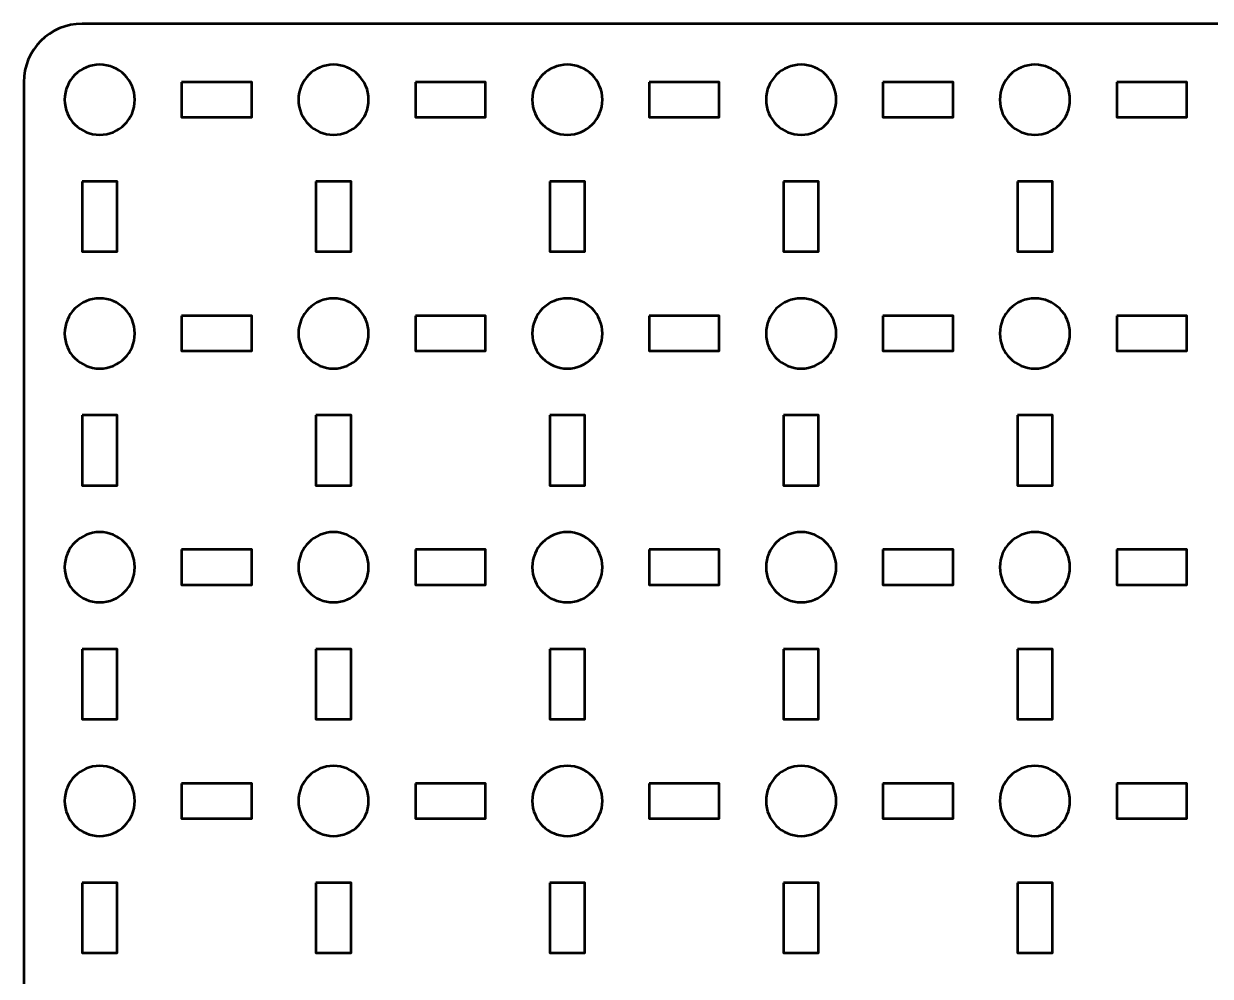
# Model space of a CAD drawing. Header units: centimetres. Extents: x -24.2 to 3.2, y -28.5 to 40.7.
# Drawn here: x -24.15 to -14, y -9.35 to -1.2 of the extents above; entities that cross this region are included whole.
import ezdxf

# ---------------------------------------------------------------- set-up
doc = ezdxf.new("R2010")
doc.units = ezdxf.units.CM
doc.header["$MEASUREMENT"] = 0
doc.layers.add('Layer 1', color=7, linetype='Continuous')

msp = doc.modelspace()

# ---------------------------------------------------------------- linework, layer by layer
at = {"layer": 'Layer 1', "lineweight": 53}
for points, knots in [([(-23.64992, -1.19999), (-23.64992, -1.19999), (2.65006, -1.19999), (2.65006, -1.19999), (2.65006, -1.19999), (2.92706, -1.19999), (3.15001, -1.42308), (3.15001, -1.70008), (3.15001, -1.70008), (3.15001, -1.70008), (3.15001, -28.00006), (3.15001, -28.00006), (3.15001, -28.00006), (3.15001, -28.27706), (2.92706, -28.50001), (2.65006, -28.50001), (2.65006, -28.50001), (2.65006, -28.50001), (-23.64992, -28.50001), (-23.64992, -28.50001), (-23.64992, -28.50001), (-23.92692, -28.50001), (-24.15001, -28.27706), (-24.15001, -28.00006), (-24.15001, -28.00006), (-24.15001, -28.00006), (-24.15001, -1.70008), (-24.15001, -1.70008), (-24.15001, -1.70008), (-24.15001, -1.42308), (-23.92692, -1.19999), (-23.64992, -1.19999)], [0, 0, 0, 0, 0.125, 0.125, 0.125, 0.125, 0.25, 0.25, 0.25, 0.25, 0.375, 0.375, 0.375, 0.375, 0.5, 0.5, 0.5, 0.5, 0.625, 0.625, 0.625, 0.625, 0.75, 0.75, 0.75, 0.75, 0.875, 0.875, 0.875, 0.875, 1, 1, 1, 1]), ([(-23.19998, -1.85002), (-23.19998, -2.01579), (-23.33421, -2.15002), (-23.49998, -2.15002), (-23.49998, -2.15002), (-23.66565, -2.15002), (-23.79999, -2.01579), (-23.79999, -1.85002), (-23.79999, -1.85002), (-23.79999, -1.68435), (-23.66565, -1.55001), (-23.49998, -1.55001), (-23.49998, -1.55001), (-23.33421, -1.55001), (-23.19998, -1.68435), (-23.19998, -1.85002)], [0, 0, 0, 0, 0.25, 0.25, 0.25, 0.25, 0.5, 0.5, 0.5, 0.5, 0.75, 0.75, 0.75, 0.75, 1, 1, 1, 1]), ([(-21.19991, -1.85002), (-21.19991, -2.01579), (-21.33428, -2.15002), (-21.49991, -2.15002), (-21.49991, -2.15002), (-21.66568, -2.15002), (-21.79991, -2.01579), (-21.79991, -1.85002), (-21.79991, -1.85002), (-21.79991, -1.68435), (-21.66568, -1.55001), (-21.49991, -1.55001), (-21.49991, -1.55001), (-21.33428, -1.55001), (-21.19991, -1.68435), (-21.19991, -1.85002)], [0, 0, 0, 0, 0.25, 0.25, 0.25, 0.25, 0.5, 0.5, 0.5, 0.5, 0.75, 0.75, 0.75, 0.75, 1, 1, 1, 1]), ([(-19.19998, -1.85002), (-19.19998, -2.01579), (-19.33431, -2.15002), (-19.49998, -2.15002), (-19.49998, -2.15002), (-19.66561, -2.15002), (-19.79998, -2.01579), (-19.79998, -1.85002), (-19.79998, -1.85002), (-19.79998, -1.68435), (-19.66561, -1.55001), (-19.49998, -1.55001), (-19.49998, -1.55001), (-19.33431, -1.55001), (-19.19998, -1.68435), (-19.19998, -1.85002)], [0, 0, 0, 0, 0.25, 0.25, 0.25, 0.25, 0.5, 0.5, 0.5, 0.5, 0.75, 0.75, 0.75, 0.75, 1, 1, 1, 1]), ([(-17.20001, -1.85002), (-17.20001, -2.01579), (-17.33424, -2.15002), (-17.50001, -2.15002), (-17.50001, -2.15002), (-17.66568, -2.15002), (-17.80001, -2.01579), (-17.80001, -1.85002), (-17.80001, -1.85002), (-17.80001, -1.68435), (-17.66568, -1.55001), (-17.50001, -1.55001), (-17.50001, -1.55001), (-17.33424, -1.55001), (-17.20001, -1.68435), (-17.20001, -1.85002)], [0, 0, 0, 0, 0.25, 0.25, 0.25, 0.25, 0.5, 0.5, 0.5, 0.5, 0.75, 0.75, 0.75, 0.75, 1, 1, 1, 1]), ([(-15.19994, -1.85002), (-15.19994, -2.01579), (-15.33431, -2.15002), (-15.49994, -2.15002), (-15.49994, -2.15002), (-15.66571, -2.15002), (-15.79994, -2.01579), (-15.79994, -1.85002), (-15.79994, -1.85002), (-15.79994, -1.68435), (-15.66571, -1.55001), (-15.49994, -1.55001), (-15.49994, -1.55001), (-15.33431, -1.55001), (-15.19994, -1.68435), (-15.19994, -1.85002)], [0, 0, 0, 0, 0.25, 0.25, 0.25, 0.25, 0.5, 0.5, 0.5, 0.5, 0.75, 0.75, 0.75, 0.75, 1, 1, 1, 1]), ([(-22.79997, -1.70008), (-22.79997, -1.70008), (-22.19996, -1.70008), (-22.19996, -1.70008), (-22.19996, -1.70008), (-22.19996, -1.70008), (-22.19996, -2.00009), (-22.19996, -2.00009), (-22.19996, -2.00009), (-22.19996, -2.00009), (-22.79997, -2.00009), (-22.79997, -2.00009), (-22.79997, -2.00009), (-22.79997, -2.00009), (-22.79997, -1.70008), (-22.79997, -1.70008)], [0, 0, 0, 0, 0.25, 0.25, 0.25, 0.25, 0.5, 0.5, 0.5, 0.5, 0.75, 0.75, 0.75, 0.75, 1, 1, 1, 1]), ([(-20.8, -1.70008), (-20.8, -1.70008), (-20.2, -1.70008), (-20.2, -1.70008), (-20.2, -1.70008), (-20.2, -1.70008), (-20.2, -2.00009), (-20.2, -2.00009), (-20.2, -2.00009), (-20.2, -2.00009), (-20.8, -2.00009), (-20.8, -2.00009), (-20.8, -2.00009), (-20.8, -2.00009), (-20.8, -1.70008), (-20.8, -1.70008)], [0, 0, 0, 0, 0.25, 0.25, 0.25, 0.25, 0.5, 0.5, 0.5, 0.5, 0.75, 0.75, 0.75, 0.75, 1, 1, 1, 1]), ([(-18.79993, -1.70008), (-18.79993, -1.70008), (-18.19992, -1.70008), (-18.19992, -1.70008), (-18.19992, -1.70008), (-18.19992, -1.70008), (-18.19992, -2.00009), (-18.19992, -2.00009), (-18.19992, -2.00009), (-18.19992, -2.00009), (-18.79993, -2.00009), (-18.79993, -2.00009), (-18.79993, -2.00009), (-18.79993, -2.00009), (-18.79993, -1.70008), (-18.79993, -1.70008)], [0, 0, 0, 0, 0.25, 0.25, 0.25, 0.25, 0.5, 0.5, 0.5, 0.5, 0.75, 0.75, 0.75, 0.75, 1, 1, 1, 1]), ([(-16.79996, -1.70008), (-16.79996, -1.70008), (-16.19995, -1.70008), (-16.19995, -1.70008), (-16.19995, -1.70008), (-16.19995, -1.70008), (-16.19995, -2.00009), (-16.19995, -2.00009), (-16.19995, -2.00009), (-16.19995, -2.00009), (-16.79996, -2.00009), (-16.79996, -2.00009), (-16.79996, -2.00009), (-16.79996, -2.00009), (-16.79996, -1.70008), (-16.79996, -1.70008)], [0, 0, 0, 0, 0.25, 0.25, 0.25, 0.25, 0.5, 0.5, 0.5, 0.5, 0.75, 0.75, 0.75, 0.75, 1, 1, 1, 1]), ([(-14.80003, -1.70008), (-14.80003, -1.70008), (-14.20002, -1.70008), (-14.20002, -1.70008), (-14.20002, -1.70008), (-14.20002, -1.70008), (-14.20002, -2.00009), (-14.20002, -2.00009), (-14.20002, -2.00009), (-14.20002, -2.00009), (-14.80003, -2.00009), (-14.80003, -2.00009), (-14.80003, -2.00009), (-14.80003, -2.00009), (-14.80003, -1.70008), (-14.80003, -1.70008)], [0, 0, 0, 0, 0.25, 0.25, 0.25, 0.25, 0.5, 0.5, 0.5, 0.5, 0.75, 0.75, 0.75, 0.75, 1, 1, 1, 1]), ([(-23.64992, -2.55003), (-23.64992, -2.55003), (-23.34991, -2.55003), (-23.34991, -2.55003), (-23.34991, -2.55003), (-23.34991, -2.55003), (-23.34991, -3.15004), (-23.34991, -3.15004), (-23.34991, -3.15004), (-23.34991, -3.15004), (-23.64992, -3.15004), (-23.64992, -3.15004), (-23.64992, -3.15004), (-23.64992, -3.15004), (-23.64992, -2.55003), (-23.64992, -2.55003)], [0, 0, 0, 0, 0.25, 0.25, 0.25, 0.25, 0.5, 0.5, 0.5, 0.5, 0.75, 0.75, 0.75, 0.75, 1, 1, 1, 1]), ([(-21.64998, -2.55003), (-21.64998, -2.55003), (-21.34998, -2.55003), (-21.34998, -2.55003), (-21.34998, -2.55003), (-21.34998, -2.55003), (-21.34998, -3.15004), (-21.34998, -3.15004), (-21.34998, -3.15004), (-21.34998, -3.15004), (-21.64998, -3.15004), (-21.64998, -3.15004), (-21.64998, -3.15004), (-21.64998, -3.15004), (-21.64998, -2.55003), (-21.64998, -2.55003)], [0, 0, 0, 0, 0.25, 0.25, 0.25, 0.25, 0.5, 0.5, 0.5, 0.5, 0.75, 0.75, 0.75, 0.75, 1, 1, 1, 1]), ([(-19.65005, -2.55003), (-19.65005, -2.55003), (-19.35005, -2.55003), (-19.35005, -2.55003), (-19.35005, -2.55003), (-19.35005, -2.55003), (-19.35005, -3.15004), (-19.35005, -3.15004), (-19.35005, -3.15004), (-19.35005, -3.15004), (-19.65005, -3.15004), (-19.65005, -3.15004), (-19.65005, -3.15004), (-19.65005, -3.15004), (-19.65005, -2.55003), (-19.65005, -2.55003)], [0, 0, 0, 0, 0.25, 0.25, 0.25, 0.25, 0.5, 0.5, 0.5, 0.5, 0.75, 0.75, 0.75, 0.75, 1, 1, 1, 1]), ([(-17.64994, -2.55003), (-17.64994, -2.55003), (-17.34994, -2.55003), (-17.34994, -2.55003), (-17.34994, -2.55003), (-17.34994, -2.55003), (-17.34994, -3.15004), (-17.34994, -3.15004), (-17.34994, -3.15004), (-17.34994, -3.15004), (-17.64994, -3.15004), (-17.64994, -3.15004), (-17.64994, -3.15004), (-17.64994, -3.15004), (-17.64994, -2.55003), (-17.64994, -2.55003)], [0, 0, 0, 0, 0.25, 0.25, 0.25, 0.25, 0.5, 0.5, 0.5, 0.5, 0.75, 0.75, 0.75, 0.75, 1, 1, 1, 1]), ([(-15.65001, -2.55003), (-15.65001, -2.55003), (-15.35001, -2.55003), (-15.35001, -2.55003), (-15.35001, -2.55003), (-15.35001, -2.55003), (-15.35001, -3.15004), (-15.35001, -3.15004), (-15.35001, -3.15004), (-15.35001, -3.15004), (-15.65001, -3.15004), (-15.65001, -3.15004), (-15.65001, -3.15004), (-15.65001, -3.15004), (-15.65001, -2.55003), (-15.65001, -2.55003)], [0, 0, 0, 0, 0.25, 0.25, 0.25, 0.25, 0.5, 0.5, 0.5, 0.5, 0.75, 0.75, 0.75, 0.75, 1, 1, 1, 1]), ([(-23.19998, -3.85009), (-23.19998, -4.01572), (-23.33421, -4.15009), (-23.49998, -4.15009), (-23.49998, -4.15009), (-23.66565, -4.15009), (-23.79999, -4.01572), (-23.79999, -3.85009), (-23.79999, -3.85009), (-23.79999, -3.68432), (-23.66565, -3.55009), (-23.49998, -3.55009), (-23.49998, -3.55009), (-23.33421, -3.55009), (-23.19998, -3.68432), (-23.19998, -3.85009)], [0, 0, 0, 0, 0.25, 0.25, 0.25, 0.25, 0.5, 0.5, 0.5, 0.5, 0.75, 0.75, 0.75, 0.75, 1, 1, 1, 1]), ([(-21.19991, -3.85009), (-21.19991, -4.01572), (-21.33428, -4.15009), (-21.49991, -4.15009), (-21.49991, -4.15009), (-21.66568, -4.15009), (-21.79991, -4.01572), (-21.79991, -3.85009), (-21.79991, -3.85009), (-21.79991, -3.68432), (-21.66568, -3.55009), (-21.49991, -3.55009), (-21.49991, -3.55009), (-21.33428, -3.55009), (-21.19991, -3.68432), (-21.19991, -3.85009)], [0, 0, 0, 0, 0.25, 0.25, 0.25, 0.25, 0.5, 0.5, 0.5, 0.5, 0.75, 0.75, 0.75, 0.75, 1, 1, 1, 1]), ([(-19.19998, -3.85009), (-19.19998, -4.01572), (-19.33431, -4.15009), (-19.49998, -4.15009), (-19.49998, -4.15009), (-19.66561, -4.15009), (-19.79998, -4.01572), (-19.79998, -3.85009), (-19.79998, -3.85009), (-19.79998, -3.68432), (-19.66561, -3.55009), (-19.49998, -3.55009), (-19.49998, -3.55009), (-19.33431, -3.55009), (-19.19998, -3.68432), (-19.19998, -3.85009)], [0, 0, 0, 0, 0.25, 0.25, 0.25, 0.25, 0.5, 0.5, 0.5, 0.5, 0.75, 0.75, 0.75, 0.75, 1, 1, 1, 1]), ([(-17.20001, -3.85009), (-17.20001, -4.01572), (-17.33424, -4.15009), (-17.50001, -4.15009), (-17.50001, -4.15009), (-17.66568, -4.15009), (-17.80001, -4.01572), (-17.80001, -3.85009), (-17.80001, -3.85009), (-17.80001, -3.68432), (-17.66568, -3.55009), (-17.50001, -3.55009), (-17.50001, -3.55009), (-17.33424, -3.55009), (-17.20001, -3.68432), (-17.20001, -3.85009)], [0, 0, 0, 0, 0.25, 0.25, 0.25, 0.25, 0.5, 0.5, 0.5, 0.5, 0.75, 0.75, 0.75, 0.75, 1, 1, 1, 1]), ([(-15.19994, -3.85009), (-15.19994, -4.01572), (-15.33431, -4.15009), (-15.49994, -4.15009), (-15.49994, -4.15009), (-15.66571, -4.15009), (-15.79994, -4.01572), (-15.79994, -3.85009), (-15.79994, -3.85009), (-15.79994, -3.68432), (-15.66571, -3.55009), (-15.49994, -3.55009), (-15.49994, -3.55009), (-15.33431, -3.55009), (-15.19994, -3.68432), (-15.19994, -3.85009)], [0, 0, 0, 0, 0.25, 0.25, 0.25, 0.25, 0.5, 0.5, 0.5, 0.5, 0.75, 0.75, 0.75, 0.75, 1, 1, 1, 1]), ([(-22.79997, -3.70002), (-22.79997, -3.70002), (-22.19996, -3.70002), (-22.19996, -3.70002), (-22.19996, -3.70002), (-22.19996, -3.70002), (-22.19996, -4.00002), (-22.19996, -4.00002), (-22.19996, -4.00002), (-22.19996, -4.00002), (-22.79997, -4.00002), (-22.79997, -4.00002), (-22.79997, -4.00002), (-22.79997, -4.00002), (-22.79997, -3.70002), (-22.79997, -3.70002)], [0, 0, 0, 0, 0.25, 0.25, 0.25, 0.25, 0.5, 0.5, 0.5, 0.5, 0.75, 0.75, 0.75, 0.75, 1, 1, 1, 1]), ([(-20.8, -3.70002), (-20.8, -3.70002), (-20.2, -3.70002), (-20.2, -3.70002), (-20.2, -3.70002), (-20.2, -3.70002), (-20.2, -4.00002), (-20.2, -4.00002), (-20.2, -4.00002), (-20.2, -4.00002), (-20.8, -4.00002), (-20.8, -4.00002), (-20.8, -4.00002), (-20.8, -4.00002), (-20.8, -3.70002), (-20.8, -3.70002)], [0, 0, 0, 0, 0.25, 0.25, 0.25, 0.25, 0.5, 0.5, 0.5, 0.5, 0.75, 0.75, 0.75, 0.75, 1, 1, 1, 1]), ([(-18.79993, -3.70002), (-18.79993, -3.70002), (-18.19992, -3.70002), (-18.19992, -3.70002), (-18.19992, -3.70002), (-18.19992, -3.70002), (-18.19992, -4.00002), (-18.19992, -4.00002), (-18.19992, -4.00002), (-18.19992, -4.00002), (-18.79993, -4.00002), (-18.79993, -4.00002), (-18.79993, -4.00002), (-18.79993, -4.00002), (-18.79993, -3.70002), (-18.79993, -3.70002)], [0, 0, 0, 0, 0.25, 0.25, 0.25, 0.25, 0.5, 0.5, 0.5, 0.5, 0.75, 0.75, 0.75, 0.75, 1, 1, 1, 1]), ([(-16.79996, -3.70002), (-16.79996, -3.70002), (-16.19995, -3.70002), (-16.19995, -3.70002), (-16.19995, -3.70002), (-16.19995, -3.70002), (-16.19995, -4.00002), (-16.19995, -4.00002), (-16.19995, -4.00002), (-16.19995, -4.00002), (-16.79996, -4.00002), (-16.79996, -4.00002), (-16.79996, -4.00002), (-16.79996, -4.00002), (-16.79996, -3.70002), (-16.79996, -3.70002)], [0, 0, 0, 0, 0.25, 0.25, 0.25, 0.25, 0.5, 0.5, 0.5, 0.5, 0.75, 0.75, 0.75, 0.75, 1, 1, 1, 1]), ([(-14.80003, -3.70002), (-14.80003, -3.70002), (-14.20002, -3.70002), (-14.20002, -3.70002), (-14.20002, -3.70002), (-14.20002, -3.70002), (-14.20002, -4.00002), (-14.20002, -4.00002), (-14.20002, -4.00002), (-14.20002, -4.00002), (-14.80003, -4.00002), (-14.80003, -4.00002), (-14.80003, -4.00002), (-14.80003, -4.00002), (-14.80003, -3.70002), (-14.80003, -3.70002)], [0, 0, 0, 0, 0.25, 0.25, 0.25, 0.25, 0.5, 0.5, 0.5, 0.5, 0.75, 0.75, 0.75, 0.75, 1, 1, 1, 1]), ([(-23.64992, -4.55), (-23.64992, -4.55), (-23.34991, -4.55), (-23.34991, -4.55), (-23.34991, -4.55), (-23.34991, -4.55), (-23.34991, -5.15), (-23.34991, -5.15), (-23.34991, -5.15), (-23.34991, -5.15), (-23.64992, -5.15), (-23.64992, -5.15), (-23.64992, -5.15), (-23.64992, -5.15), (-23.64992, -4.55), (-23.64992, -4.55)], [0, 0, 0, 0, 0.25, 0.25, 0.25, 0.25, 0.5, 0.5, 0.5, 0.5, 0.75, 0.75, 0.75, 0.75, 1, 1, 1, 1]), ([(-21.64998, -4.55), (-21.64998, -4.55), (-21.34998, -4.55), (-21.34998, -4.55), (-21.34998, -4.55), (-21.34998, -4.55), (-21.34998, -5.15), (-21.34998, -5.15), (-21.34998, -5.15), (-21.34998, -5.15), (-21.64998, -5.15), (-21.64998, -5.15), (-21.64998, -5.15), (-21.64998, -5.15), (-21.64998, -4.55), (-21.64998, -4.55)], [0, 0, 0, 0, 0.25, 0.25, 0.25, 0.25, 0.5, 0.5, 0.5, 0.5, 0.75, 0.75, 0.75, 0.75, 1, 1, 1, 1]), ([(-19.65005, -4.55), (-19.65005, -4.55), (-19.35005, -4.55), (-19.35005, -4.55), (-19.35005, -4.55), (-19.35005, -4.55), (-19.35005, -5.15), (-19.35005, -5.15), (-19.35005, -5.15), (-19.35005, -5.15), (-19.65005, -5.15), (-19.65005, -5.15), (-19.65005, -5.15), (-19.65005, -5.15), (-19.65005, -4.55), (-19.65005, -4.55)], [0, 0, 0, 0, 0.25, 0.25, 0.25, 0.25, 0.5, 0.5, 0.5, 0.5, 0.75, 0.75, 0.75, 0.75, 1, 1, 1, 1]), ([(-17.64994, -4.55), (-17.64994, -4.55), (-17.34994, -4.55), (-17.34994, -4.55), (-17.34994, -4.55), (-17.34994, -4.55), (-17.34994, -5.15), (-17.34994, -5.15), (-17.34994, -5.15), (-17.34994, -5.15), (-17.64994, -5.15), (-17.64994, -5.15), (-17.64994, -5.15), (-17.64994, -5.15), (-17.64994, -4.55), (-17.64994, -4.55)], [0, 0, 0, 0, 0.25, 0.25, 0.25, 0.25, 0.5, 0.5, 0.5, 0.5, 0.75, 0.75, 0.75, 0.75, 1, 1, 1, 1]), ([(-15.65001, -4.55), (-15.65001, -4.55), (-15.35001, -4.55), (-15.35001, -4.55), (-15.35001, -4.55), (-15.35001, -4.55), (-15.35001, -5.15), (-15.35001, -5.15), (-15.35001, -5.15), (-15.35001, -5.15), (-15.65001, -5.15), (-15.65001, -5.15), (-15.65001, -5.15), (-15.65001, -5.15), (-15.65001, -4.55), (-15.65001, -4.55)], [0, 0, 0, 0, 0.25, 0.25, 0.25, 0.25, 0.5, 0.5, 0.5, 0.5, 0.75, 0.75, 0.75, 0.75, 1, 1, 1, 1]), ([(-23.19998, -5.85002), (-23.19998, -6.01569), (-23.33421, -6.15002), (-23.49998, -6.15002), (-23.49998, -6.15002), (-23.66565, -6.15002), (-23.79999, -6.01569), (-23.79999, -5.85002), (-23.79999, -5.85002), (-23.79999, -5.68439), (-23.66565, -5.55002), (-23.49998, -5.55002), (-23.49998, -5.55002), (-23.33421, -5.55002), (-23.19998, -5.68439), (-23.19998, -5.85002)], [0, 0, 0, 0, 0.25, 0.25, 0.25, 0.25, 0.5, 0.5, 0.5, 0.5, 0.75, 0.75, 0.75, 0.75, 1, 1, 1, 1]), ([(-21.19991, -5.85002), (-21.19991, -6.01569), (-21.33428, -6.15002), (-21.49991, -6.15002), (-21.49991, -6.15002), (-21.66568, -6.15002), (-21.79991, -6.01569), (-21.79991, -5.85002), (-21.79991, -5.85002), (-21.79991, -5.68439), (-21.66568, -5.55002), (-21.49991, -5.55002), (-21.49991, -5.55002), (-21.33428, -5.55002), (-21.19991, -5.68439), (-21.19991, -5.85002)], [0, 0, 0, 0, 0.25, 0.25, 0.25, 0.25, 0.5, 0.5, 0.5, 0.5, 0.75, 0.75, 0.75, 0.75, 1, 1, 1, 1]), ([(-19.19998, -5.85002), (-19.19998, -6.01569), (-19.33431, -6.15002), (-19.49998, -6.15002), (-19.49998, -6.15002), (-19.66561, -6.15002), (-19.79998, -6.01569), (-19.79998, -5.85002), (-19.79998, -5.85002), (-19.79998, -5.68439), (-19.66561, -5.55002), (-19.49998, -5.55002), (-19.49998, -5.55002), (-19.33431, -5.55002), (-19.19998, -5.68439), (-19.19998, -5.85002)], [0, 0, 0, 0, 0.25, 0.25, 0.25, 0.25, 0.5, 0.5, 0.5, 0.5, 0.75, 0.75, 0.75, 0.75, 1, 1, 1, 1]), ([(-17.20001, -5.85002), (-17.20001, -6.01569), (-17.33424, -6.15002), (-17.50001, -6.15002), (-17.50001, -6.15002), (-17.66568, -6.15002), (-17.80001, -6.01569), (-17.80001, -5.85002), (-17.80001, -5.85002), (-17.80001, -5.68439), (-17.66568, -5.55002), (-17.50001, -5.55002), (-17.50001, -5.55002), (-17.33424, -5.55002), (-17.20001, -5.68439), (-17.20001, -5.85002)], [0, 0, 0, 0, 0.25, 0.25, 0.25, 0.25, 0.5, 0.5, 0.5, 0.5, 0.75, 0.75, 0.75, 0.75, 1, 1, 1, 1]), ([(-15.19994, -5.85002), (-15.19994, -6.01569), (-15.33431, -6.15002), (-15.49994, -6.15002), (-15.49994, -6.15002), (-15.66571, -6.15002), (-15.79994, -6.01569), (-15.79994, -5.85002), (-15.79994, -5.85002), (-15.79994, -5.68439), (-15.66571, -5.55002), (-15.49994, -5.55002), (-15.49994, -5.55002), (-15.33431, -5.55002), (-15.19994, -5.68439), (-15.19994, -5.85002)], [0, 0, 0, 0, 0.25, 0.25, 0.25, 0.25, 0.5, 0.5, 0.5, 0.5, 0.75, 0.75, 0.75, 0.75, 1, 1, 1, 1]), ([(-22.79997, -5.69995), (-22.79997, -5.69995), (-22.19996, -5.69995), (-22.19996, -5.69995), (-22.19996, -5.69995), (-22.19996, -5.69995), (-22.19996, -5.99995), (-22.19996, -5.99995), (-22.19996, -5.99995), (-22.19996, -5.99995), (-22.79997, -5.99995), (-22.79997, -5.99995), (-22.79997, -5.99995), (-22.79997, -5.99995), (-22.79997, -5.69995), (-22.79997, -5.69995)], [0, 0, 0, 0, 0.25, 0.25, 0.25, 0.25, 0.5, 0.5, 0.5, 0.5, 0.75, 0.75, 0.75, 0.75, 1, 1, 1, 1]), ([(-20.8, -5.69995), (-20.8, -5.69995), (-20.2, -5.69995), (-20.2, -5.69995), (-20.2, -5.69995), (-20.2, -5.69995), (-20.2, -5.99995), (-20.2, -5.99995), (-20.2, -5.99995), (-20.2, -5.99995), (-20.8, -5.99995), (-20.8, -5.99995), (-20.8, -5.99995), (-20.8, -5.99995), (-20.8, -5.69995), (-20.8, -5.69995)], [0, 0, 0, 0, 0.25, 0.25, 0.25, 0.25, 0.5, 0.5, 0.5, 0.5, 0.75, 0.75, 0.75, 0.75, 1, 1, 1, 1]), ([(-18.79993, -5.69995), (-18.79993, -5.69995), (-18.19992, -5.69995), (-18.19992, -5.69995), (-18.19992, -5.69995), (-18.19992, -5.69995), (-18.19992, -5.99995), (-18.19992, -5.99995), (-18.19992, -5.99995), (-18.19992, -5.99995), (-18.79993, -5.99995), (-18.79993, -5.99995), (-18.79993, -5.99995), (-18.79993, -5.99995), (-18.79993, -5.69995), (-18.79993, -5.69995)], [0, 0, 0, 0, 0.25, 0.25, 0.25, 0.25, 0.5, 0.5, 0.5, 0.5, 0.75, 0.75, 0.75, 0.75, 1, 1, 1, 1]), ([(-16.79996, -5.69995), (-16.79996, -5.69995), (-16.19995, -5.69995), (-16.19995, -5.69995), (-16.19995, -5.69995), (-16.19995, -5.69995), (-16.19995, -5.99995), (-16.19995, -5.99995), (-16.19995, -5.99995), (-16.19995, -5.99995), (-16.79996, -5.99995), (-16.79996, -5.99995), (-16.79996, -5.99995), (-16.79996, -5.99995), (-16.79996, -5.69995), (-16.79996, -5.69995)], [0, 0, 0, 0, 0.25, 0.25, 0.25, 0.25, 0.5, 0.5, 0.5, 0.5, 0.75, 0.75, 0.75, 0.75, 1, 1, 1, 1]), ([(-14.80003, -5.69995), (-14.80003, -5.69995), (-14.20002, -5.69995), (-14.20002, -5.69995), (-14.20002, -5.69995), (-14.20002, -5.69995), (-14.20002, -5.99995), (-14.20002, -5.99995), (-14.20002, -5.99995), (-14.20002, -5.99995), (-14.80003, -5.99995), (-14.80003, -5.99995), (-14.80003, -5.99995), (-14.80003, -5.99995), (-14.80003, -5.69995), (-14.80003, -5.69995)], [0, 0, 0, 0, 0.25, 0.25, 0.25, 0.25, 0.5, 0.5, 0.5, 0.5, 0.75, 0.75, 0.75, 0.75, 1, 1, 1, 1]), ([(-23.64992, -6.55007), (-23.64992, -6.55007), (-23.34991, -6.55007), (-23.34991, -6.55007), (-23.34991, -6.55007), (-23.34991, -6.55007), (-23.34991, -7.15008), (-23.34991, -7.15008), (-23.34991, -7.15008), (-23.34991, -7.15008), (-23.64992, -7.15008), (-23.64992, -7.15008), (-23.64992, -7.15008), (-23.64992, -7.15008), (-23.64992, -6.55007), (-23.64992, -6.55007)], [0, 0, 0, 0, 0.25, 0.25, 0.25, 0.25, 0.5, 0.5, 0.5, 0.5, 0.75, 0.75, 0.75, 0.75, 1, 1, 1, 1]), ([(-21.64998, -6.55007), (-21.64998, -6.55007), (-21.34998, -6.55007), (-21.34998, -6.55007), (-21.34998, -6.55007), (-21.34998, -6.55007), (-21.34998, -7.15008), (-21.34998, -7.15008), (-21.34998, -7.15008), (-21.34998, -7.15008), (-21.64998, -7.15008), (-21.64998, -7.15008), (-21.64998, -7.15008), (-21.64998, -7.15008), (-21.64998, -6.55007), (-21.64998, -6.55007)], [0, 0, 0, 0, 0.25, 0.25, 0.25, 0.25, 0.5, 0.5, 0.5, 0.5, 0.75, 0.75, 0.75, 0.75, 1, 1, 1, 1]), ([(-19.65005, -6.55007), (-19.65005, -6.55007), (-19.35005, -6.55007), (-19.35005, -6.55007), (-19.35005, -6.55007), (-19.35005, -6.55007), (-19.35005, -7.15008), (-19.35005, -7.15008), (-19.35005, -7.15008), (-19.35005, -7.15008), (-19.65005, -7.15008), (-19.65005, -7.15008), (-19.65005, -7.15008), (-19.65005, -7.15008), (-19.65005, -6.55007), (-19.65005, -6.55007)], [0, 0, 0, 0, 0.25, 0.25, 0.25, 0.25, 0.5, 0.5, 0.5, 0.5, 0.75, 0.75, 0.75, 0.75, 1, 1, 1, 1]), ([(-17.64994, -6.55007), (-17.64994, -6.55007), (-17.34994, -6.55007), (-17.34994, -6.55007), (-17.34994, -6.55007), (-17.34994, -6.55007), (-17.34994, -7.15008), (-17.34994, -7.15008), (-17.34994, -7.15008), (-17.34994, -7.15008), (-17.64994, -7.15008), (-17.64994, -7.15008), (-17.64994, -7.15008), (-17.64994, -7.15008), (-17.64994, -6.55007), (-17.64994, -6.55007)], [0, 0, 0, 0, 0.25, 0.25, 0.25, 0.25, 0.5, 0.5, 0.5, 0.5, 0.75, 0.75, 0.75, 0.75, 1, 1, 1, 1]), ([(-15.65001, -6.55007), (-15.65001, -6.55007), (-15.35001, -6.55007), (-15.35001, -6.55007), (-15.35001, -6.55007), (-15.35001, -6.55007), (-15.35001, -7.15008), (-15.35001, -7.15008), (-15.35001, -7.15008), (-15.35001, -7.15008), (-15.65001, -7.15008), (-15.65001, -7.15008), (-15.65001, -7.15008), (-15.65001, -7.15008), (-15.65001, -6.55007), (-15.65001, -6.55007)], [0, 0, 0, 0, 0.25, 0.25, 0.25, 0.25, 0.5, 0.5, 0.5, 0.5, 0.75, 0.75, 0.75, 0.75, 1, 1, 1, 1]), ([(-23.19998, -7.84999), (-23.19998, -8.01576), (-23.33421, -8.14999), (-23.49998, -8.14999), (-23.49998, -8.14999), (-23.66565, -8.14999), (-23.79999, -8.01576), (-23.79999, -7.84999), (-23.79999, -7.84999), (-23.79999, -7.68432), (-23.66565, -7.54999), (-23.49998, -7.54999), (-23.49998, -7.54999), (-23.33421, -7.54999), (-23.19998, -7.68432), (-23.19998, -7.84999)], [0, 0, 0, 0, 0.25, 0.25, 0.25, 0.25, 0.5, 0.5, 0.5, 0.5, 0.75, 0.75, 0.75, 0.75, 1, 1, 1, 1]), ([(-21.19991, -7.84999), (-21.19991, -8.01576), (-21.33428, -8.14999), (-21.49991, -8.14999), (-21.49991, -8.14999), (-21.66568, -8.14999), (-21.79991, -8.01576), (-21.79991, -7.84999), (-21.79991, -7.84999), (-21.79991, -7.68432), (-21.66568, -7.54999), (-21.49991, -7.54999), (-21.49991, -7.54999), (-21.33428, -7.54999), (-21.19991, -7.68432), (-21.19991, -7.84999)], [0, 0, 0, 0, 0.25, 0.25, 0.25, 0.25, 0.5, 0.5, 0.5, 0.5, 0.75, 0.75, 0.75, 0.75, 1, 1, 1, 1]), ([(-19.19998, -7.84999), (-19.19998, -8.01576), (-19.33431, -8.14999), (-19.49998, -8.14999), (-19.49998, -8.14999), (-19.66561, -8.14999), (-19.79998, -8.01576), (-19.79998, -7.84999), (-19.79998, -7.84999), (-19.79998, -7.68432), (-19.66561, -7.54999), (-19.49998, -7.54999), (-19.49998, -7.54999), (-19.33431, -7.54999), (-19.19998, -7.68432), (-19.19998, -7.84999)], [0, 0, 0, 0, 0.25, 0.25, 0.25, 0.25, 0.5, 0.5, 0.5, 0.5, 0.75, 0.75, 0.75, 0.75, 1, 1, 1, 1]), ([(-17.20001, -7.84999), (-17.20001, -8.01576), (-17.33424, -8.14999), (-17.50001, -8.14999), (-17.50001, -8.14999), (-17.66568, -8.14999), (-17.80001, -8.01576), (-17.80001, -7.84999), (-17.80001, -7.84999), (-17.80001, -7.68432), (-17.66568, -7.54999), (-17.50001, -7.54999), (-17.50001, -7.54999), (-17.33424, -7.54999), (-17.20001, -7.68432), (-17.20001, -7.84999)], [0, 0, 0, 0, 0.25, 0.25, 0.25, 0.25, 0.5, 0.5, 0.5, 0.5, 0.75, 0.75, 0.75, 0.75, 1, 1, 1, 1]), ([(-15.19994, -7.84999), (-15.19994, -8.01576), (-15.33431, -8.14999), (-15.49994, -8.14999), (-15.49994, -8.14999), (-15.66571, -8.14999), (-15.79994, -8.01576), (-15.79994, -7.84999), (-15.79994, -7.84999), (-15.79994, -7.68432), (-15.66571, -7.54999), (-15.49994, -7.54999), (-15.49994, -7.54999), (-15.33431, -7.54999), (-15.19994, -7.68432), (-15.19994, -7.84999)], [0, 0, 0, 0, 0.25, 0.25, 0.25, 0.25, 0.5, 0.5, 0.5, 0.5, 0.75, 0.75, 0.75, 0.75, 1, 1, 1, 1]), ([(-22.79997, -7.70006), (-22.79997, -7.70006), (-22.19996, -7.70006), (-22.19996, -7.70006), (-22.19996, -7.70006), (-22.19996, -7.70006), (-22.19996, -8.00006), (-22.19996, -8.00006), (-22.19996, -8.00006), (-22.19996, -8.00006), (-22.79997, -8.00006), (-22.79997, -8.00006), (-22.79997, -8.00006), (-22.79997, -8.00006), (-22.79997, -7.70006), (-22.79997, -7.70006)], [0, 0, 0, 0, 0.25, 0.25, 0.25, 0.25, 0.5, 0.5, 0.5, 0.5, 0.75, 0.75, 0.75, 0.75, 1, 1, 1, 1]), ([(-20.8, -7.70006), (-20.8, -7.70006), (-20.2, -7.70006), (-20.2, -7.70006), (-20.2, -7.70006), (-20.2, -7.70006), (-20.2, -8.00006), (-20.2, -8.00006), (-20.2, -8.00006), (-20.2, -8.00006), (-20.8, -8.00006), (-20.8, -8.00006), (-20.8, -8.00006), (-20.8, -8.00006), (-20.8, -7.70006), (-20.8, -7.70006)], [0, 0, 0, 0, 0.25, 0.25, 0.25, 0.25, 0.5, 0.5, 0.5, 0.5, 0.75, 0.75, 0.75, 0.75, 1, 1, 1, 1]), ([(-18.79993, -7.70006), (-18.79993, -7.70006), (-18.19992, -7.70006), (-18.19992, -7.70006), (-18.19992, -7.70006), (-18.19992, -7.70006), (-18.19992, -8.00006), (-18.19992, -8.00006), (-18.19992, -8.00006), (-18.19992, -8.00006), (-18.79993, -8.00006), (-18.79993, -8.00006), (-18.79993, -8.00006), (-18.79993, -8.00006), (-18.79993, -7.70006), (-18.79993, -7.70006)], [0, 0, 0, 0, 0.25, 0.25, 0.25, 0.25, 0.5, 0.5, 0.5, 0.5, 0.75, 0.75, 0.75, 0.75, 1, 1, 1, 1]), ([(-16.79996, -7.70006), (-16.79996, -7.70006), (-16.19995, -7.70006), (-16.19995, -7.70006), (-16.19995, -7.70006), (-16.19995, -7.70006), (-16.19995, -8.00006), (-16.19995, -8.00006), (-16.19995, -8.00006), (-16.19995, -8.00006), (-16.79996, -8.00006), (-16.79996, -8.00006), (-16.79996, -8.00006), (-16.79996, -8.00006), (-16.79996, -7.70006), (-16.79996, -7.70006)], [0, 0, 0, 0, 0.25, 0.25, 0.25, 0.25, 0.5, 0.5, 0.5, 0.5, 0.75, 0.75, 0.75, 0.75, 1, 1, 1, 1]), ([(-14.80003, -7.70006), (-14.80003, -7.70006), (-14.20002, -7.70006), (-14.20002, -7.70006), (-14.20002, -7.70006), (-14.20002, -7.70006), (-14.20002, -8.00006), (-14.20002, -8.00006), (-14.20002, -8.00006), (-14.20002, -8.00006), (-14.80003, -8.00006), (-14.80003, -8.00006), (-14.80003, -8.00006), (-14.80003, -8.00006), (-14.80003, -7.70006), (-14.80003, -7.70006)], [0, 0, 0, 0, 0.25, 0.25, 0.25, 0.25, 0.5, 0.5, 0.5, 0.5, 0.75, 0.75, 0.75, 0.75, 1, 1, 1, 1]), ([(-23.64992, -8.55004), (-23.64992, -8.55004), (-23.34991, -8.55004), (-23.34991, -8.55004), (-23.34991, -8.55004), (-23.34991, -8.55004), (-23.34991, -9.15005), (-23.34991, -9.15005), (-23.34991, -9.15005), (-23.34991, -9.15005), (-23.64992, -9.15005), (-23.64992, -9.15005), (-23.64992, -9.15005), (-23.64992, -9.15005), (-23.64992, -8.55004), (-23.64992, -8.55004)], [0, 0, 0, 0, 0.25, 0.25, 0.25, 0.25, 0.5, 0.5, 0.5, 0.5, 0.75, 0.75, 0.75, 0.75, 1, 1, 1, 1]), ([(-21.64998, -8.55004), (-21.64998, -8.55004), (-21.34998, -8.55004), (-21.34998, -8.55004), (-21.34998, -8.55004), (-21.34998, -8.55004), (-21.34998, -9.15005), (-21.34998, -9.15005), (-21.34998, -9.15005), (-21.34998, -9.15005), (-21.64998, -9.15005), (-21.64998, -9.15005), (-21.64998, -9.15005), (-21.64998, -9.15005), (-21.64998, -8.55004), (-21.64998, -8.55004)], [0, 0, 0, 0, 0.25, 0.25, 0.25, 0.25, 0.5, 0.5, 0.5, 0.5, 0.75, 0.75, 0.75, 0.75, 1, 1, 1, 1]), ([(-19.65005, -8.55004), (-19.65005, -8.55004), (-19.35005, -8.55004), (-19.35005, -8.55004), (-19.35005, -8.55004), (-19.35005, -8.55004), (-19.35005, -9.15005), (-19.35005, -9.15005), (-19.35005, -9.15005), (-19.35005, -9.15005), (-19.65005, -9.15005), (-19.65005, -9.15005), (-19.65005, -9.15005), (-19.65005, -9.15005), (-19.65005, -8.55004), (-19.65005, -8.55004)], [0, 0, 0, 0, 0.25, 0.25, 0.25, 0.25, 0.5, 0.5, 0.5, 0.5, 0.75, 0.75, 0.75, 0.75, 1, 1, 1, 1]), ([(-17.64994, -8.55004), (-17.64994, -8.55004), (-17.34994, -8.55004), (-17.34994, -8.55004), (-17.34994, -8.55004), (-17.34994, -8.55004), (-17.34994, -9.15005), (-17.34994, -9.15005), (-17.34994, -9.15005), (-17.34994, -9.15005), (-17.64994, -9.15005), (-17.64994, -9.15005), (-17.64994, -9.15005), (-17.64994, -9.15005), (-17.64994, -8.55004), (-17.64994, -8.55004)], [0, 0, 0, 0, 0.25, 0.25, 0.25, 0.25, 0.5, 0.5, 0.5, 0.5, 0.75, 0.75, 0.75, 0.75, 1, 1, 1, 1]), ([(-15.65001, -8.55004), (-15.65001, -8.55004), (-15.35001, -8.55004), (-15.35001, -8.55004), (-15.35001, -8.55004), (-15.35001, -8.55004), (-15.35001, -9.15005), (-15.35001, -9.15005), (-15.35001, -9.15005), (-15.35001, -9.15005), (-15.65001, -9.15005), (-15.65001, -9.15005), (-15.65001, -9.15005), (-15.65001, -9.15005), (-15.65001, -8.55004), (-15.65001, -8.55004)], [0, 0, 0, 0, 0.25, 0.25, 0.25, 0.25, 0.5, 0.5, 0.5, 0.5, 0.75, 0.75, 0.75, 0.75, 1, 1, 1, 1])]:
    msp.add_open_spline(points, degree=3, knots=knots, dxfattribs=at)

doc.saveas('drawing.dxf')
